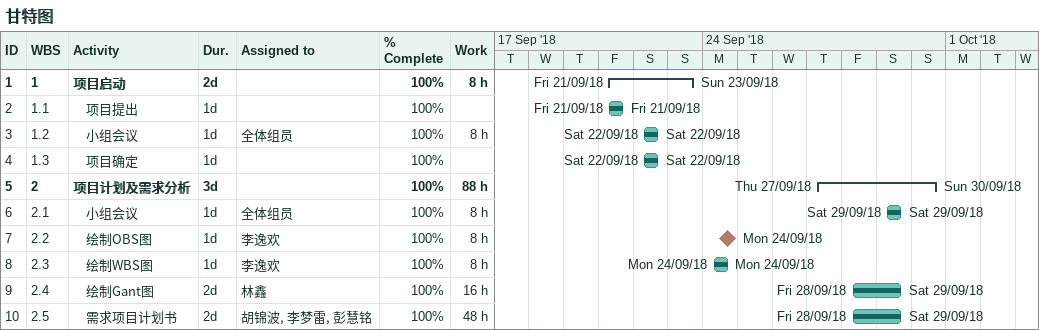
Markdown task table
甘特图

| ID | WBS | Task | Duration | Start | Finish | Resources | % complete | Work (h) |
|---|---|---|---|---|---|---|---|---|
| 1 | 1 | **项目启动** | 2d | 2018-09-21 | 2018-09-23 |  | 100 | 8 |
| 2 | 1.1 | 项目提出 | 1d | 2018-09-21 | 2018-09-21 |  | 100 |  |
| 3 | 1.2 | 小组会议 | 1d | 2018-09-22 | 2018-09-22 | 全体组员 | 100 | 8 |
| 4 | 1.3 | 项目确定 | 1d | 2018-09-22 | 2018-09-22 |  | 100 |  |
| 5 | 2 | **项目计划及需求分析** | 3d | 2018-09-27 | 2018-09-30 |  | 100 | 88 |
| 6 | 2.1 | 小组会议 | 1d | 2018-09-29 | 2018-09-29 | 全体组员 | 100 | 8 |
| 7 | 2.2 | 绘制OBS图 | 1d | 2018-09-24 | 2018-09-24 | 李逸欢 | 100 | 8 |
| 8 | 2.3 | 绘制WBS图 | 1d | 2018-09-24 | 2018-09-24 | 李逸欢 | 100 | 8 |
| 9 | 2.4 | 绘制Gant图 | 2d | 2018-09-28 | 2018-09-29 | 林鑫 | 100 | 16 |
| 10 | 2.5 | 需求项目计划书 | 2d | 2018-09-28 | 2018-09-29 | 胡锦波, 李梦雷, 彭慧铭 | 100 | 48 |
